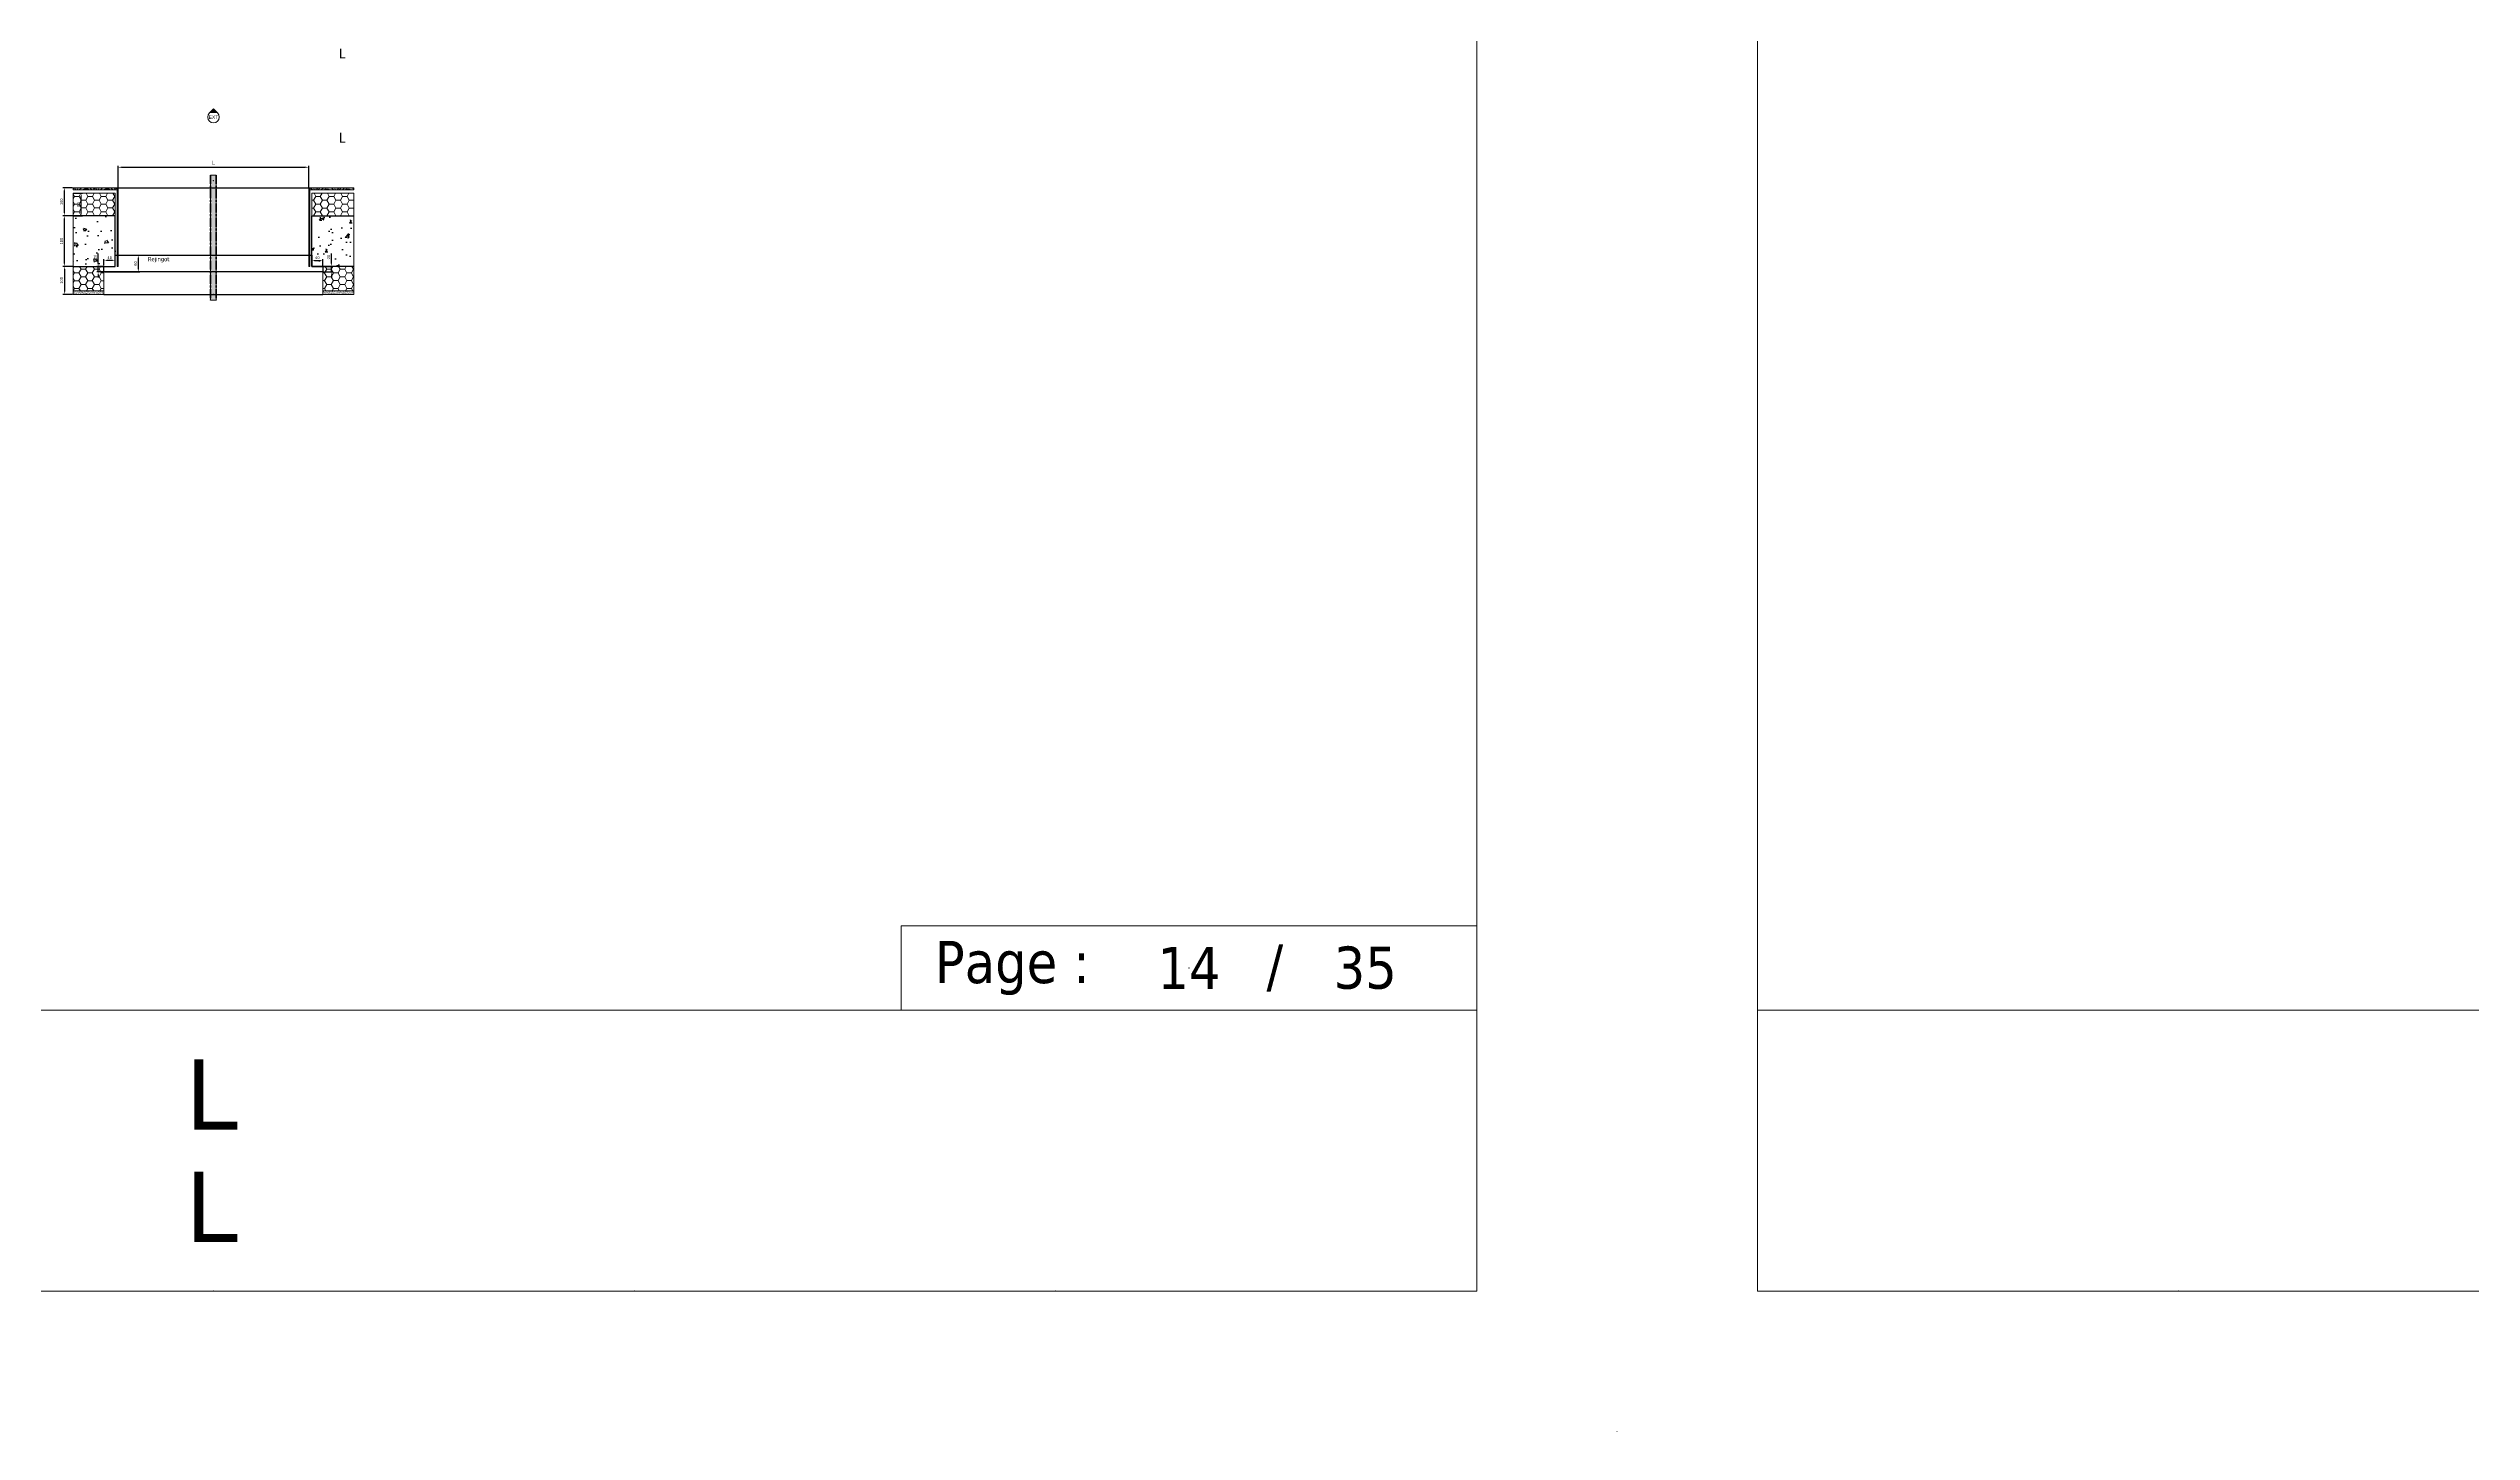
# Model space of a CAD drawing. Header units: millimetres. Extents: x -20000 to 230000, y -17405 to 24510.
# Drawn here: x 114412 to 123044, y 0 to 4924 of the extents above; entities that cross this region are included whole.
import ezdxf
from ezdxf.enums import TextEntityAlignment as Align

# ---------------------------------------------------------------- set-up
doc = ezdxf.new("R2010")
doc.units = ezdxf.units.MM
doc.header["$PDMODE"] = 35
doc.header["$PDSIZE"] = 0.5
doc.linetypes.add('AXES', pattern=[50.8, 31.75, -6.35, 6.35, -6.35])
doc.layers.get('0').update_dxf_attribs({"lineweight": 13})
doc.layers.get('Defpoints').update_dxf_attribs({"true_color": 0xc2a584})
for name, color, linetype, lineweight in [('0 - 1 (validé)', 3, 'Continuous', 13), ('1 - Aluminium', 150, 'Continuous', 13), ('1 - Axe', 1, 'AXES', 0), ('1 - BETON', 251, 'Continuous', 25), ('1 - Bois', 44, 'Continuous', 13), ('1 - Cartouche', 7, 'Continuous', 13), ('1 - Cotation', 32, 'Continuous', 13), ('1 - Isolant', 132, 'Continuous', 13), ('1 - Platre', 252, 'Continuous', 13), ('1 - Texte', 7, 'Continuous', 13)]:
    doc.layers.add(name, color=color, linetype=linetype, lineweight=lineweight)
for name, color, linetype, lineweight, plot in [('0 - Invisible', 43, 'Continuous', 0, False), ('0 - Trame', 1, 'Continuous', 0, False), ('Intouchable', 252, 'Continuous', 13, False), ('Non visible', 163, 'Continuous', 25, False)]:
    doc.layers.add(name, color=color, linetype=linetype, lineweight=lineweight, plot=plot)
doc.layers.add('1 - Cache', color=7, linetype='Continuous', lineweight=0, true_color=0xffffff)
doc.styles.get("Standard").update_dxf_attribs({"font": 'ARIALUNI.TTF'})
doc.styles.add('Texte Poralu', font='tahomabd.ttf')
doc.dimstyles.new('100 - 1000', dxfattribs={"dimtxt": 15, "dimasz": 15, "dimexe": 5, "dimexo": 2.5, "dimgap": 8, "dimtad": 1, "dimdec": 1, "dimtxsty": 'Texte Poralu', "dimcen": 10, "dimazin": 0, "dimtfac": 1, "dimtdec": 1, "dimtmove": 0, "dimatfit": 3, "dimfxl": 1, "dimarcsym": 0})
doc.dimstyles.new('30 - 1000', dxfattribs={"dimtxt": 10, "dimasz": 10, "dimexe": 5, "dimexo": 2.5, "dimgap": 5, "dimtad": 1, "dimdec": 1, "dimtxsty": 'Texte Poralu', "dimcen": 5, "dimazin": 0, "dimtfac": 1, "dimtdec": 1, "dimtmove": 0, "dimatfit": 3, "dimfxl": 1, "dimarcsym": 0})

# ---------------------------------------------------------------- blocks, each defined once
blk = doc.blocks.new('Cadre Coupe_Elev')
for p in [(2000, 1500), (5000, 1500), (6500, 1500), (8000, 1500), (2000, 500), (5000, 500), (6500, 500), (8000, 500)]:
    blk.add_point(p)
at = {"layer": '0 - Trame'}
for points in [[(500, 500), (9500, 500), (9500, 9500), (500, 9500)], [(500, 1500), (9500, 1500), (9500, 500), (500, 500)]]:
    blk.add_lwpolyline(points, close=True, dxfattribs=at)
for p in [(0, 10000), (10000, 10000), (0, 0), (10000, 0)]:
    blk.add_point(p, dxfattribs=at)
at = {"layer": 'Defpoints'}
for p in [(5000, 3733.5), (5000, 1200), (5000, 1000), (5000, 800)]:
    blk.add_point(p, dxfattribs=at)
at = {"color": 7}
blk.add_attdef('REPERE_1', text='', height=300, dxfattribs=at).set_placement((1000, 9000), align=Align.MIDDLE_CENTER)
at = {"layer": '1 - Texte', "color": 7}
for tag, p in [('DEFINITION1', (5000, 1200)), ('DEFINITION2', (5000, 800))]:
    blk.add_attdef(tag, text='', height=250, dxfattribs=at).set_placement(p, align=Align.MIDDLE_CENTER)
at = {"layer": 'Non visible', "style": 'Texte Poralu'}
for p in [(5447.1, 4905.8), (5447.1, 4605.8)]:
    blk.add_attdef('REPERE_2', text='', height=35, dxfattribs=at).set_placement(p, align=Align.MIDDLE_LEFT)
blk = doc.blocks.new('Cartouche - Total de page')
at = {"layer": '1 - Cartouche', "color": 0, "insert": (0, 0), "char_height": 5, "attachment_point": 5, "style": 'Texte Poralu'}
blk.add_mtext('35', dxfattribs=at)
blk = doc.blocks.new('*U841')
at = {"layer": '1 - Isolant'}
h = blk.add_hatch(dxfattribs=at)
h.set_pattern_fill('HONEY', color=256, scale=5, style=0)
h.set_pattern_definition([(0, (110, 80), (23.8125, 13.74815), [15.875, -31.75]), (120, (110, 80), (-23.8125, 13.74815), [15.875, -31.75]), (60, (110, 80), (5e-08, 27.4963), [-31.75, 15.875])])
h.paths.add_polyline_path([(-150, 0), (0, 0), (0, 80), (-150, 80)])
at = {"layer": '0 - Invisible'}
blk.add_lwpolyline([(-150, 80), (-150, 0)], dxfattribs=at)
at = {"layer": '1 - Isolant'}
blk.add_lwpolyline([(-150, 0), (0, 0), (0, 0), (0, 0), (0, 80), (-150, 80)], dxfattribs=at)
blk = doc.blocks.new('*U1591')
at = {"layer": '1 - Isolant'}
h = blk.add_hatch(dxfattribs=at)
h.set_pattern_fill('HONEY', color=256, scale=5)
h.set_pattern_definition([(0, (205, -1e-14), (23.8125, 13.74815), [15.875, -31.75]), (120, (205, -1e-14), (-23.8125, 13.74815), [15.875, -31.75]), (60, (205, -1e-14), (5e-08, 27.4963), [-31.75, 15.875])])
h.paths.add_polyline_path([(-150, -87), (-150, 0), (-40, 0), (-40, -87)])
at = {"layer": '1 - Platre'}
h = blk.add_hatch(dxfattribs=at)
h.set_pattern_fill('AR-SAND', color=256, scale=0.1)
h.set_pattern_definition([(37.5, (205, -1e-14), (-0.160003, 4.894132), [0, -3.8608, 0, -4.318, 0, -4.1275]), (7.5, (205, -1e-14), (4.49523, 7.16825), [0, -2.0828, 0, -3.4798, 0, -1.3335]), (327.5, (201.8757, -1e-14), (7.909924, 0.01437), [0, -1.27, 0, -4.572, 0, -5.969]), (317.5, (201.876, -1e-14), (7.63556, 2.22929), [0, -0.635, 0, -2.9972, 0, -3.429])])
h.paths.add_polyline_path([(-150, -100), (-150, -87), (-40, -87), (-40, -100)])
at = {"layer": '0 - Invisible'}
for points in [[(-150, -87), (-150, 0)], [(-150, -100), (-150, -87)]]:
    blk.add_lwpolyline(points, dxfattribs=at)
at = {"layer": '1 - Isolant'}
blk.add_lwpolyline([(-150, 0), (-40, 0), (-40, -87), (-150, -87)], dxfattribs=at)
at = {"layer": '1 - Platre'}
blk.add_lwpolyline([(-150, -87), (-40, -87), (-40, -100), (-150, -100)], dxfattribs=at)
blk = doc.blocks.new('*U1440')
at = {"layer": '1 - Isolant'}
h = blk.add_hatch(dxfattribs=at)
h.set_pattern_fill('HONEY', color=256, scale=5)
h.set_pattern_definition([(0, (80, -1e-14), (23.8125, 13.7482), [15.875, -31.75]), (120, (80, -1e-14), (-23.8125, 13.7482), [15.875, -31.75]), (60, (80, -1e-14), (5e-08, 27.4963), [-31.75, 15.875])])
h.paths.add_polyline_path([(150, -87), (150, 0), (40, 0), (40, -87)])
at = {"layer": '1 - Platre'}
h = blk.add_hatch(dxfattribs=at)
h.set_pattern_fill('AR-SAND', color=256, scale=0.1)
h.set_pattern_definition([(37.5, (80, -1e-14), (-0.16, 4.89413), [0, -3.8608, 0, -4.318, 0, -4.1275]), (7.5, (80, -1e-14), (4.49523, 7.16825), [0, -2.0828, 0, -3.4798, 0, -1.3335]), (327.5, (76.8757, -1e-14), (7.90992, 0.01437), [0, -1.27, 0, -4.572, 0, -5.969]), (317.5, (76.876, -1e-14), (7.63556, 2.2293), [0, -0.635, 0, -2.9972, 0, -3.429])])
h.paths.add_polyline_path([(150, -100), (150, -87), (40, -87), (40, -100)])
at = {"layer": '0 - Invisible'}
for points in [[(150, -87), (150, 0)], [(150, -100), (150, -87)]]:
    blk.add_lwpolyline(points, dxfattribs=at)
at = {"layer": '1 - Isolant'}
blk.add_lwpolyline([(150, 0), (40, 0), (40, -87), (150, -87)], dxfattribs=at)
at = {"layer": '1 - Platre'}
blk.add_lwpolyline([(150, -87), (40, -87), (40, -100), (150, -100)], dxfattribs=at)
blk = doc.blocks.new('*U842')
at = {"layer": '1 - Isolant'}
h = blk.add_hatch(dxfattribs=at)
h.set_pattern_fill('HONEY', color=256, scale=5, style=0)
h.set_pattern_definition([(0, (110, 80), (23.8125, 13.74815), [15.875, -31.75]), (120, (110, 80), (-23.8125, 13.74815), [15.875, -31.75]), (60, (110, 80), (5e-08, 27.4963), [-31.75, 15.875])])
h.paths.add_polyline_path([(-150, 0), (0, 0), (0, 80), (-150, 80)])
at = {"layer": '0 - Invisible'}
blk.add_lwpolyline([(-150, 80), (-150, 0)], dxfattribs=at)
at = {"layer": '1 - Isolant'}
blk.add_lwpolyline([(-150, 0), (0, 0), (0, 0), (0, 0), (0, 80), (-150, 80)], dxfattribs=at)
blk = doc.blocks.new('*U189')
h = blk.add_hatch(color=256)
edge = h.paths.add_edge_path()
edge.add_line((0, 29.2), (-14.6, 14.6))
edge.add_arc((0, 0), 20.6, 90, 135, ccw=False)
edge.add_arc((0, 0), 20.6, 45, 90, ccw=False)
edge.add_line((14.6, 14.6), (0, 29.2))
for p, q in [((0, 29.2), (-14.6, 14.6)), ((14.6, 14.6), (0, 29.2))]:
    blk.add_line(p, q)
blk.add_circle((0, 0), 20.6)
at = {"insert": (0, 0), "char_height": 12.5, "attachment_point": 5}
blk.add_mtext('EXT', dxfattribs=at)
blk = doc.blocks.new('*D1577')
at = {"layer": '1 - Cotation', "color": 0, "lineweight": -2, "transparency": 16777216}
for p, q in [((114660, 4430.4), (114660, 4505.7)), ((114675, 4500.7), (115325, 4500.7)), ((115340, 4430.4), (115340, 4505.7))]:
    blk.add_line(p, q, dxfattribs=at)
at = {"layer": '1 - Cotation', "color": 0, "transparency": 16777216}
for points in [[(114675, 4503.2), (114675, 4498.2), (114660, 4500.7)], [(115325, 4503.2), (115325, 4498.2), (115340, 4500.7)]]:
    blk.add_solid(points, dxfattribs=at)
at = {"layer": 'Defpoints', "color": 0, "transparency": 16777216}
for p in [(115340, 4500.7), (114660, 4427.9), (115340, 4427.9)]:
    blk.add_point(p, dxfattribs=at)
at = {"layer": '1 - Cotation', "color": 0, "transparency": 16777216, "insert": (115000, 4516.2), "char_height": 15, "attachment_point": 5, "style": 'Texte Poralu'}
blk.add_mtext('L', dxfattribs=at)
blk = doc.blocks.new('*U834')
at = {"layer": '1 - BETON'}
h = blk.add_hatch(dxfattribs=at)
h.set_pattern_fill('CONCRETE', color=256, scale=15, style=0, pattern_type=2)
h.set_pattern_definition([(50, (-50, -20), (107.59, -9.413), [11.25, -123.75]), (355, (-50, -20), (-20.813, 112.83), [9, -99]), (100.45, (-41.03, -20.78), (86.776, 103.416), [9.56, -105.17]), (46.184, (-50, 10), (160.086, -24.83), [16.875, -185.625]), (96.636, (-36.66, 7.93), (140.2, 146.12), [14.34, -157.76]), (351.184, (-50, 10), (140.2, 146.12), [13.5, -148.5]), (21, (-35, 2.5), (89.536, -60.393), [11.25, -123.75]), (326, (-35, 2.5), (36.497, 108.773), [9, -99]), (71.45, (-27.54, -2.53), (126.033, 48.38), [9.56, -105.17]), (37.5, (-50, -20), (1.824, 49.934), [0, -97.8, 0, -100.5, 0, -99.375]), (7.5, (-50, -20), (39.46, 59.162), [0, -57.3, 0, -95.55, 0, -37.875]), (327.5, (-83.45, -20), (80.0734, -3.383), [0, -37.5, 0, -117, 0, -155.25]), (317.5, (-98.45, -20), (87.478, 15.016), [0, -48.75, 0, -77.7, 0, -110.25])])
h.paths.add_polyline_path([(150, 180), (150, 0), (0, 0), (0, 180)])
at = {"layer": '0 - Invisible'}
blk.add_lwpolyline([(150, 180), (150, 0)], dxfattribs=at)
at = {"layer": '1 - BETON'}
blk.add_lwpolyline([(150, 0), (0, 0), (0, 180), (150, 180)], dxfattribs=at)
blk = doc.blocks.new('*U833')
at = {"layer": '1 - BETON'}
h = blk.add_hatch(dxfattribs=at)
h.set_pattern_fill('CONCRETE', color=256, scale=15, style=0, pattern_type=2)
h.set_pattern_definition([(50, (-50, -20), (107.59, -9.413), [11.25, -123.75]), (355, (-50, -20), (-20.813, 112.83), [9, -99]), (100.45, (-41.03, -20.78), (86.776, 103.416), [9.56, -105.17]), (46.184, (-50, 10), (160.086, -24.83), [16.875, -185.625]), (96.636, (-36.66, 7.93), (140.2, 146.12), [14.34, -157.76]), (351.184, (-50, 10), (140.2, 146.12), [13.5, -148.5]), (21, (-35, 2.5), (89.536, -60.393), [11.25, -123.75]), (326, (-35, 2.5), (36.497, 108.773), [9, -99]), (71.45, (-27.54, -2.53), (126.033, 48.38), [9.56, -105.17]), (37.5, (-50, -20), (1.824, 49.934), [0, -97.8, 0, -100.5, 0, -99.375]), (7.5, (-50, -20), (39.46, 59.162), [0, -57.3, 0, -95.55, 0, -37.875]), (327.5, (-83.45, -20), (80.0734, -3.383), [0, -37.5, 0, -117, 0, -155.25]), (317.5, (-98.45, -20), (87.478, 15.016), [0, -48.75, 0, -77.7, 0, -110.25])])
h.paths.add_polyline_path([(150, 180), (150, 0), (0, 0), (0, 180)])
at = {"layer": '0 - Invisible'}
blk.add_lwpolyline([(150, 180), (150, 0)], dxfattribs=at)
at = {"layer": '1 - BETON'}
blk.add_lwpolyline([(150, 0), (0, 0), (0, 180), (150, 180)], dxfattribs=at)
blk = doc.blocks.new('*D1578')
at = {"layer": 'Defpoints', "color": 0, "lineweight": -2, "transparency": 16777216}
for p, q in [((114497.5, 4327.9), (114464, 4327.9)), ((114469, 4157.9), (114469, 4317.9)), ((114497.5, 4147.9), (114464, 4147.9))]:
    blk.add_line(p, q, dxfattribs=at)
at = {"layer": 'Defpoints', "color": 0, "transparency": 16777216}
for p in [(114469, 4327.9), (114500, 4327.9), (114500, 4147.9)]:
    blk.add_point(p, dxfattribs=at)
for points in [[(114467.3, 4317.9), (114470.6, 4317.9), (114469, 4327.9)], [(114467.3, 4157.9), (114470.6, 4157.9), (114469, 4147.9)]]:
    blk.add_solid(points, dxfattribs=at)
at = {"layer": 'Defpoints', "color": 0, "transparency": 16777216, "insert": (114458.8, 4237.9), "char_height": 10, "attachment_point": 5, "rotation": 90, "style": 'Texte Poralu'}
blk.add_mtext('180', dxfattribs=at)
blk = doc.blocks.new('*D1579')
at = {"layer": '1 - Cotation', "color": 0, "lineweight": -2, "transparency": 16777216}
for p, q in [((114497.5, 4147.9), (114464, 4147.9)), ((114469, 4137.9), (114469, 4057.9)), ((114497.5, 4047.9), (114464, 4047.9))]:
    blk.add_line(p, q, dxfattribs=at)
at = {"layer": '1 - Cotation', "color": 0, "transparency": 16777216}
for points in [[(114467.3, 4137.9), (114470.6, 4137.9), (114469, 4147.9)], [(114467.3, 4057.9), (114470.6, 4057.9), (114469, 4047.9)]]:
    blk.add_solid(points, dxfattribs=at)
at = {"layer": 'Defpoints', "color": 0, "transparency": 16777216}
for p in [(114500, 4147.9), (114469, 4047.9), (114500, 4047.9)]:
    blk.add_point(p, dxfattribs=at)
at = {"layer": '1 - Cotation', "color": 0, "transparency": 16777216, "insert": (114458.8, 4097.9), "char_height": 10, "attachment_point": 5, "rotation": 90, "style": 'Texte Poralu'}
blk.add_mtext('100', dxfattribs=at)
blk = doc.blocks.new('*D1580')
at = {"layer": '1 - Cotation', "color": 0, "lineweight": -2, "transparency": 16777216}
for p, q in [((114652.5, 4187.9), (114737.6, 4187.9)), ((114732.6, 4137.9), (114732.6, 4177.9)), ((114612.5, 4127.9), (114737.6, 4127.9))]:
    blk.add_line(p, q, dxfattribs=at)
at = {"layer": '1 - Cotation', "color": 0, "transparency": 16777216}
for points in [[(114731, 4177.9), (114734.3, 4177.9), (114732.6, 4187.9)], [(114731, 4137.9), (114734.3, 4137.9), (114732.6, 4127.9)]]:
    blk.add_solid(points, dxfattribs=at)
at = {"layer": 'Defpoints', "color": 0, "transparency": 16777216}
for p in [(114650, 4187.9), (114732.6, 4187.9), (114610, 4127.9)]:
    blk.add_point(p, dxfattribs=at)
at = {"layer": '1 - Cotation', "color": 0, "transparency": 16777216, "insert": (114722.4, 4157.9), "char_height": 10, "attachment_point": 5, "rotation": 90, "style": 'Texte Poralu'}
blk.add_mtext('60', dxfattribs=at)
blk = doc.blocks.new('*D1581')
at = {"layer": 'Defpoints', "color": 0, "lineweight": -2, "transparency": 16777216}
for p, q in [((114497.5, 4427.9), (114464, 4427.9)), ((114469, 4337.9), (114469, 4417.9)), ((114497.5, 4327.9), (114464, 4327.9))]:
    blk.add_line(p, q, dxfattribs=at)
at = {"layer": 'Defpoints', "color": 0, "transparency": 16777216}
for p in [(114469, 4427.9), (114500, 4427.9), (114500, 4327.9)]:
    blk.add_point(p, dxfattribs=at)
for points in [[(114467.3, 4417.9), (114470.6, 4417.9), (114469, 4427.9)], [(114467.3, 4337.9), (114470.6, 4337.9), (114469, 4327.9)]]:
    blk.add_solid(points, dxfattribs=at)
at = {"layer": 'Defpoints', "color": 0, "transparency": 16777216, "insert": (114458.8, 4377.9), "char_height": 10, "attachment_point": 5, "rotation": 90, "style": 'Texte Poralu'}
blk.add_mtext('100', dxfattribs=at)
blk = doc.blocks.new('*U844')
at = {"layer": '1 - Aluminium'}
h = blk.add_hatch(dxfattribs=at)
h.set_pattern_fill('ANSI32,_I', color=256, scale=0.5, style=2)
h.set_pattern_definition([(45, (-67442.9827, -44957.6387), (-3.36759605, 3.36759605), []), (45, (-67440.7376, -44957.6387), (-3.36759605, 3.36759605), [])])
h.paths.add_polyline_path([(0, 0), (3, 0), (3, 280), (0, 280)])
at = {"layer": '1 - Cache'}
h = blk.add_hatch(color=256, dxfattribs=at)
h.dxf.hatch_style = 2
h.paths.add_polyline_path([(0, 0), (3, 0), (3, 280), (0, 280)])
at = {"layer": '1 - Aluminium'}
blk.add_lwpolyline([(0, 0), (3, 0), (3, 280), (0, 280)], close=True, dxfattribs=at)
blk = doc.blocks.new('*U843')
at = {"layer": '1 - Bois'}
h = blk.add_hatch(dxfattribs=at)
h.set_pattern_fill('352', color=256, scale=75, style=0, pattern_type=2)
h.set_pattern_definition([(0, (158.25, -17), (75, 75), [22.5, -52.5]), (0, (158.25, -13.25), (75, 75), [22.5, -52.5]), (0, (162, -5.75), (75, 75), [15, -60]), (0, (165.75, 1.75), (75, 75), [11.25, -63.75]), (0, (165.75, 9.25), (75, 75), [7.5, -67.5]), (0, (147, 16.75), (75, 75), [3.75, -18.75, 3.75, -48.75]), (0, (158.25, 20.5), (75, 75), [3.75, -30, 11.25, -30]), (0, (173.25, 24.25), (75, 75), [3.75, -3.75, 3.75, -63.75]), (0, (169.5, 28), (75, 75), [3.75, -71.25]), (0, (165.75, 35.5), (75, 75), [11.25, -63.75]), (0, (165.75, 43), (75, 75), [15, -60]), (0, (162, 50.5), (75, 75), [18.75, -22.5, 3.75, -30]), (90, (132, 5.5), (-75, 75), [3.75, -7.5, 18.75, -45]), (90, (135.75, 13), (-75, 75), [3.75, -3.75, 11.25, -56.25]), (90, (139.5, 43), (-75, 75), [7.5, -67.5]), (90, (143.25, 13), (-75, 75), [15, -22.5, 3.75, -33.75]), (90, (147, 54.25), (-75, 75), [3.75, -71.25]), (90, (150.75, 16.75), (-75, 75), [11.25, -63.75]), (90, (158.25, 20.5), (-75, 75), [7.5, -67.5]), (90, (165.75, 20.5), (-75, 75), [3.75, -11.25, 11.25, -48.75]), (90, (169.5, 24.25), (-75, 75), [3.75, -71.25]), (90, (173.25, 9.25), (-75, 75), [10.5, -64.5]), (90, (177, -5.75), (-75, 75), [7.5, -67.5]), (90, (184.5, 24.25), (-75, 75), [3.75, -71.25]), (90, (192, 20.5), (-75, 75), [11.25, -63.75]), (90, (199.5, 20.5), (-75, 75), [11.25, -63.75]), (45, (188.25, -9.5), (8e-15, 75), [5.303, -5.303, 5.303, -90.156]), (45, (173.25, 9.25), (8e-15, 75), [10.607, -95.46]), (45, (143.25, 46.75), (8e-15, 75), [10.607, -95.46]), (45, (158.25, 28), (8e-15, 75), [10.607, -95.46]), (45, (162, 13), (8e-15, 75), [10.607, -95.46]), (45, (184.5, -2), (8e-15, 75), [10.607, -95.46]), (45, (177, 1.75), (8e-15, 75), [15.91, -90.156]), (45, (154.5, 35.5), (8e-15, 75), [5.303, -100.763]), (45, (150.75, 43), (8e-15, 75), [5.303, -100.763]), (45, (180.75, 43), (8e-15, 75), [5.303, -100.763]), (45, (150.75, 5.5), (8e-15, 75), [5.303, -100.763]), (45, (192, 31.75), (8e-15, 75), [5.303, -100.763]), (45, (165.75, 24.25), (8e-15, 75), [5.303, -100.763]), (45, (173.25, 31.75), (8e-15, 75), [5.303, -100.763]), (135, (169.5, 16.75), (-75, 8e-15), [5.303, -5.303, 15.91, -79.55]), (135, (180.75, 16.75), (-75, 8e-15), [5.303, -100.763]), (135, (180.75, -9.5), (-75, 8e-15), [5.303, -100.763]), (135, (165.75, 9.25), (-75, 8e-15), [5.303, -100.763]), (135, (177, 24.25), (-75, 8e-15), [5.303, -100.763]), (135, (158.25, 5.5), (-75, 8e-15), [5.303, -100.763]), (135, (188.25, 5.5), (-75, 8e-15), [5.303, -100.763]), (135, (135.75, -17), (-75, 8e-15), [5.303, -100.763]), (135, (139.5, -13.25), (-75, 8e-15), [10.607, -95.46]), (135, (143.25, -9.5), (-75, 8e-15), [10.607, -95.46]), (135, (150.75, -9.5), (-75, 8e-15), [10.607, -95.46]), (135, (154.5, -2), (-75, 8e-15), [10.607, -95.46]), (135, (184.5, 28), (-75, 8e-15), [10.607, -95.46]), (135, (199.5, -9.5), (-75, 8e-15), [10.607, -95.46]), (135, (203.25, 50.5), (-75, 8e-15), [10.607, -95.46]), (135, (203.25, 43), (-75, 8e-15), [10.607, -95.46]), (135, (195.75, 39.25), (-75, 8e-15), [10.607, -95.46]), (135, (143.25, 39.25), (-75, 8e-15), [15.91, -90.156]), (135, (192, 31.75), (-75, 8e-15), [15.91, -90.156]), (26.565, (150.75, 54.25), (75, 3e-08), [8.385, -159.32]), (26.565, (150.75, 16.75), (75, 3e-08), [8.385, -159.32]), (26.565, (158.25, 39.25), (75, 3e-08), [8.385, -159.32]), (26.565, (180.75, -13.25), (75, 3e-08), [8.385, -159.32]), (26.565, (177, -5.75), (75, 3e-08), [8.385, -159.32]), (26.565, (154.5, 9.25), (75, 3e-08), [8.385, -159.32]), (26.565, (154.5, 46.75), (75, 3e-08), [8.385, -159.32]), (26.565, (177, 24.25), (75, 3e-08), [16.77, -150.935]), (63.435, (177, 35.5), (4e-09, 75), [8.385, -159.32]), (63.435, (188.25, 13), (4e-09, 75), [8.385, -159.32]), (63.435, (150.75, 28), (4e-09, 75), [8.385, -159.32]), (63.435, (135.75, 31.75), (4e-09, 75), [8.385, -159.32]), (63.435, (180.75, 16.75), (4e-09, 75), [8.385, -159.32]), (63.435, (173.25, 16.75), (4e-09, 75), [8.385, -159.32]), (63.435, (143.25, 28), (4e-09, 75), [16.77, -150.935]), (63.435, (199.5, 1.75), (4e-09, 75), [16.77, -150.935]), (63.435, (192, 5.5), (4e-09, 75), [16.77, -150.935]), (116.565, (132, -5.75), (-3e-08, 75), [8.385, -159.32]), (116.565, (132, 35.5), (-3e-08, 75), [8.385, -159.32]), (116.565, (147, -17), (-3e-08, 75), [8.385, -159.32]), (116.565, (139.5, 50.5), (-3e-08, 75), [8.385, -159.32]), (116.565, (147, 5.5), (-3e-08, 75), [8.385, -159.32]), (116.565, (162, 13), (-3e-08, 75), [8.385, -159.32]), (116.565, (169.5, 28), (-3e-08, 75), [8.385, -159.32]), (116.565, (135.75, -2), (2e-05, 75), [8.385, -159.32]), (116.565, (154.5, 9.25), (-3e-08, 75), [8.385, -159.32]), (116.565, (177, 1.75), (-3e-08, 75), [8.385, -159.32]), (116.565, (184.5, 9.25), (-3e-08, 75), [8.385, -159.32]), (116.565, (199.5, 31.75), (-3e-08, 75), [8.385, -159.32]), (116.565, (143.25, 54.25), (-3e-08, 75), [8.385, -159.32]), (116.565, (132, 50.5), (-3e-08, 75), [16.77, -150.935]), (116.565, (143.25, -2), (-3e-08, 75), [16.77, -150.935]), (153.435, (132, -13.25), (-75, 4e-09), [8.385, -159.32]), (153.435, (195.75, -17), (-75, 4e-09), [8.385, -159.32]), (153.435, (192, 20.5), (-75, 4e-09), [8.385, -159.32]), (153.435, (162, -5.75), (-75, 4e-09), [8.385, -159.32]), (153.435, (158.25, -13.25), (-75, 4e-09), [8.385, -159.32]), (153.435, (165.75, 1.75), (-75, 4e-09), [8.385, -159.32]), (153.435, (188.25, 46.75), (-75, 4e-09), [8.385, -159.32]), (153.435, (195.75, 50.5), (-75, 4e-09), [16.77, -150.935])])
h.paths.add_polyline_path([(0, 0), (157, 0), (157, 8), (0, 8)])
at = {"layer": '1 - Cache'}
h = blk.add_hatch(color=256, dxfattribs=at)
h.dxf.hatch_style = 2
h.paths.add_polyline_path([(0, 0), (157, 0), (157, 8), (0, 8)])
at = {"layer": '1 - Bois'}
blk.add_lwpolyline([(0, 0), (157, 0), (157, 8), (0, 8)], close=True, dxfattribs=at)
blk = doc.blocks.new('*D1582')
at = {"layer": 'Defpoints', "color": 0, "lineweight": -2, "transparency": 16777216}
for p, q in [((114502.5, 4407.9), (114534, 4407.9)), ((114502.5, 4327.9), (114534, 4327.9)), ((114529, 4337.9), (114529, 4397.9))]:
    blk.add_line(p, q, dxfattribs=at)
at = {"layer": 'Defpoints', "color": 0, "transparency": 16777216}
for p in [(114500, 4407.9), (114529, 4407.9), (114500, 4327.9)]:
    blk.add_point(p, dxfattribs=at)
for points in [[(114527.3, 4397.9), (114530.7, 4397.9), (114529, 4407.9)], [(114527.3, 4337.9), (114530.7, 4337.9), (114529, 4327.9)]]:
    blk.add_solid(points, dxfattribs=at)
at = {"layer": 'Defpoints', "color": 0, "transparency": 16777216, "insert": (114518.8, 4367.9), "char_height": 10, "attachment_point": 5, "rotation": 90, "style": 'Texte Poralu'}
blk.add_mtext('80', dxfattribs=at)
blk = doc.blocks.new('*D1583')
at = {"layer": '1 - Cotation', "color": 0, "lineweight": -2, "transparency": 16777216}
for p, q in [((114610, 4150.4), (114610, 4173.6)), ((114640, 4168.6), (114620, 4168.6)), ((114650, 4150.4), (114650, 4173.6))]:
    blk.add_line(p, q, dxfattribs=at)
at = {"layer": '1 - Cotation', "color": 0, "transparency": 16777216}
for points in [[(114620, 4170.2), (114620, 4166.9), (114610, 4168.6)], [(114640, 4170.2), (114640, 4166.9), (114650, 4168.6)]]:
    blk.add_solid(points, dxfattribs=at)
at = {"layer": 'Defpoints', "color": 0, "transparency": 16777216}
for p in [(114610, 4168.6), (114610, 4147.9), (114650, 4147.9)]:
    blk.add_point(p, dxfattribs=at)
at = {"layer": '1 - Cotation', "color": 0, "transparency": 16777216, "insert": (114630, 4178.8), "char_height": 10, "attachment_point": 5, "style": 'Texte Poralu'}
blk.add_mtext('40', dxfattribs=at)
blk = doc.blocks.new('*D1584')
at = {"layer": '1 - Cotation', "color": 0, "lineweight": -2, "transparency": 16777216}
for p, q in [((115350, 4150.4), (115350, 4173.6)), ((115360, 4168.6), (115380, 4168.6)), ((115390, 4150.4), (115390, 4173.6))]:
    blk.add_line(p, q, dxfattribs=at)
at = {"layer": '1 - Cotation', "color": 0, "transparency": 16777216}
for points in [[(115360, 4170.2), (115360, 4166.9), (115350, 4168.6)], [(115380, 4170.2), (115380, 4166.9), (115390, 4168.6)]]:
    blk.add_solid(points, dxfattribs=at)
at = {"layer": 'Defpoints', "color": 0, "transparency": 16777216}
for p in [(115350, 4147.9), (115390, 4168.6), (115390, 4147.9)]:
    blk.add_point(p, dxfattribs=at)
at = {"layer": '1 - Cotation', "color": 0, "transparency": 16777216, "insert": (115370, 4178.8), "char_height": 10, "attachment_point": 5, "style": 'Texte Poralu'}
blk.add_mtext('40', dxfattribs=at)
blk = doc.blocks.new('*U1394')
at = {"layer": '1 - Cache'}
blk.add_hatch(color=256, dxfattribs=at).paths.add_polyline_path([(-10, 20), (-10, -425), (10, -425), (10, 20)])
at = {"layer": '0 - Invisible'}
blk.add_lwpolyline([(-10, 20), (-10, -425), (10, -425), (10, 20)], close=True, dxfattribs=at)
for p in [(0, 0), (0, -405)]:
    blk.add_point(p, dxfattribs=at)
at = {"layer": '1 - Axe', "lineweight": 50}
for p, q in [((-10, 20), (-10, -425)), ((10, 20), (10, -425))]:
    blk.add_line(p, q, dxfattribs=at)
blk = doc.blocks.new('*D1592')
at = {"layer": '1 - Cotation', "color": 0, "lineweight": -2, "transparency": 16777216}
for p, q in [((114607.5, 4147.9), (114584.2, 4147.9)), ((114589.2, 4157.9), (114589.2, 4193.9)), ((114589.2, 4127.9), (114589.2, 4147.9)), ((114607.5, 4127.9), (114584.2, 4127.9)), ((114589.2, 4117.9), (114589.2, 4107.9))]:
    blk.add_line(p, q, dxfattribs=at)
at = {"layer": '1 - Cotation', "color": 0, "transparency": 16777216}
for points in [[(114587.5, 4157.9), (114590.9, 4157.9), (114589.2, 4147.9)], [(114587.5, 4117.9), (114590.9, 4117.9), (114589.2, 4127.9)]]:
    blk.add_solid(points, dxfattribs=at)
at = {"layer": 'Defpoints', "color": 0, "transparency": 16777216}
for p in [(114589.2, 4147.9), (114610, 4147.9), (114610, 4127.9)]:
    blk.add_point(p, dxfattribs=at)
at = {"layer": '1 - Cotation', "color": 0, "transparency": 16777216, "insert": (114579, 4180.9), "char_height": 10, "attachment_point": 5, "rotation": 90, "style": 'Texte Poralu'}
blk.add_mtext('20', dxfattribs=at)
blk = doc.blocks.new('*D1593')
at = {"layer": '1 - Cotation', "color": 0, "lineweight": -2, "transparency": 16777216}
for p, q in [((115392.5, 4147.9), (115425.8, 4147.9)), ((115420.8, 4157.9), (115420.8, 4193.9)), ((115420.8, 4127.9), (115420.8, 4147.9)), ((115392.5, 4127.9), (115425.8, 4127.9)), ((115420.8, 4117.9), (115420.8, 4107.9))]:
    blk.add_line(p, q, dxfattribs=at)
at = {"layer": '1 - Cotation', "color": 0, "transparency": 16777216}
for points in [[(115419.2, 4157.9), (115422.5, 4157.9), (115420.8, 4147.9)], [(115419.2, 4117.9), (115422.5, 4117.9), (115420.8, 4127.9)]]:
    blk.add_solid(points, dxfattribs=at)
at = {"layer": 'Defpoints', "color": 0, "transparency": 16777216}
for p in [(115390, 4147.9), (115420.8, 4147.9), (115390, 4127.9)]:
    blk.add_point(p, dxfattribs=at)
at = {"layer": '1 - Cotation', "color": 0, "transparency": 16777216, "insert": (115410.6, 4180.9), "char_height": 10, "attachment_point": 5, "rotation": 90, "style": 'Texte Poralu'}
blk.add_mtext('20', dxfattribs=at)

msp = doc.modelspace()

# ---------------------------------------------------------------- linework, layer by layer
at = {"layer": '1 - BETON'}
msp.add_line((114610.04, 4047.93), (115390, 4047.93), dxfattribs=at)
msp.add_lwpolyline([(114610, 4147.93), (114650, 4147.93), (114650, 4187.93), (115350, 4187.93), (115350, 4147.93), (115390, 4147.93), (115390, 4127.93), (114610, 4127.93)], close=True, dxfattribs=at)
at = {"layer": 'Defpoints', "ltscale": 2}
msp.add_line((114660, 4427.93), (115340, 4427.93), dxfattribs=at)
at = {"layer": 'Intouchable'}
msp.add_lwpolyline([(117450, 1500), (119500, 1500), (119500, 1800), (117450, 1800)], close=True, dxfattribs=at)
msp.add_point((118475, 1650), dxfattribs=at)

# ---------------------------------------------------------------- block references
for name, p in [('*U189', (115000, 4679.33)), ('*U1394', (115000, 4452.93)), ('*U844', (115340, 4147.93)), ('*U834', (115350, 4147.93)), ('*U1591', (114650, 4147.93)), ('*U1440', (115350, 4147.93))]:
    msp.add_blockref(name, p)
at = {"xscale": -1}
for name, p, rotation in [('*U843', (114500, 4427.93), 180.0000749115409), ('*U844', (114660, 4147.93), 359.9999999999984), ('*U842', (115350, 4327.93), 359.9999598587287)]:
    msp.add_blockref(name, p, dxfattribs=dict(at, rotation=rotation))
for name, p, rotation in [('*U841', (114650, 4327.93), 4.014127135292442e-05), ('*U843', (115500, 4427.93), 179.9999598587278)]:
    msp.add_blockref(name, p, dxfattribs=dict(rotation=rotation))
msp.add_blockref('*U833', (114650, 4147.93), dxfattribs=at)
at = {"layer": '0 - 1 (validé)'}
ref = msp.add_blockref('Cadre Coupe_Elev', (110000, 0), dxfattribs=at)
ref.add_attrib('REPERE_2', 'L', dxfattribs={"layer": 'Non visible', "height": 35, "style": 'Texte Poralu'}).set_placement((115447.12, 4905.8), align=Align.MIDDLE_LEFT)
ref.add_attrib('REPERE_2', 'L', dxfattribs={"layer": 'Non visible', "height": 35, "style": 'Texte Poralu'}).set_placement((115447.12, 4605.8), align=Align.MIDDLE_LEFT)
ref.add_attrib('DEFINITION1', 'L', dxfattribs={"layer": '1 - Texte', "color": 7, "height": 250}).set_placement((115000, 1200), align=Align.MIDDLE_CENTER)
ref.add_attrib('DEFINITION2', 'L', dxfattribs={"layer": '1 - Texte', "color": 7, "height": 250}).set_placement((115000, 800), align=Align.MIDDLE_CENTER)
for p in [(120000, 0), (110000, -10000), (120000, -10000)]:
    msp.add_blockref('Cadre Coupe_Elev', p, dxfattribs=at)
at = {"layer": 'Intouchable', "xscale": 30, "yscale": 30, "zscale": 30}
msp.add_blockref('Cartouche - Total de page', (119102.9, 1650), dxfattribs=at)

# ---------------------------------------------------------------- texts
at = {"style": 'Texte Poralu'}
msp.add_attdef('14', text='', height=150, dxfattribs=at).set_placement((118475, 1650), align=Align.MIDDLE_CENTER)
at = {"layer": '1 - Texte', "insert": (114766.14, 4181.18), "char_height": 15, "attachment_point": 1, "style": 'Texte Poralu'}
msp.add_mtext_dynamic_manual_height_columns('Rejingot', width=98.0024, gutter_width=300, heights=[0], dxfattribs=at)
at = {"layer": 'Intouchable', "char_height": 150, "style": 'Texte Poralu'}
for s, insert, attachment_point in [('Page : ', (117569.36, 1650), 4), ('/', (118780.84, 1650), 5)]:
    msp.add_mtext(s, dxfattribs=dict(at, insert=insert, attachment_point=attachment_point))

# ---------------------------------------------------------------- dimensions: what is measured, and where the dimension line sits
at = {"layer": '1 - Cotation'}
dim = msp.add_linear_dim(base=(115340, 4500.74), p1=(114660, 4427.93), p2=(115340, 4427.93), text='L', dimstyle='100 - 1000', dxfattribs=at)
dim.commit()
dim.dimension.update_dxf_attribs({"geometry": '*D1577', "text_midpoint": (115000, 4516.24)})
for base, p1, p2, picture, middle in [((114468.98, 4047.93), (114500, 4147.93), (114500, 4047.93), '*D1579', (114458.77, 4097.93)), ((114589.19, 4147.93), (114610, 4127.93), (114610, 4147.93), '*D1592', (114578.99, 4180.92)), ((114732.62, 4187.93), (114610, 4127.93), (114650, 4187.93), '*D1580', (114722.42, 4157.93)), ((115420.82, 4147.93), (115390, 4127.93), (115390, 4147.93), '*D1593', (115410.61, 4180.92))]:
    dim = msp.add_linear_dim(base=base, p1=p1, p2=p2, angle=90, dimstyle='30 - 1000', dxfattribs=at)
    dim.commit()
    dim.dimension.update_dxf_attribs({"geometry": picture, "text_midpoint": middle})
for base, p1, p2, picture, middle in [((114610, 4168.55), (114650, 4147.93), (114610, 4147.93), '*D1583', (114630, 4178.76)), ((115390, 4168.55), (115350, 4147.93), (115390, 4147.93), '*D1584', (115370, 4178.76))]:
    dim = msp.add_linear_dim(base=base, p1=p1, p2=p2, dimstyle='30 - 1000', dxfattribs=at)
    dim.commit()
    dim.dimension.update_dxf_attribs({"geometry": picture, "text_midpoint": middle})
at = {"layer": 'Defpoints'}
for base, p1, p2, picture, middle in [((114468.98, 4427.93), (114500, 4327.93), (114500, 4427.93), '*D1581', (114458.77, 4377.93)), ((114529, 4407.93), (114500, 4327.93), (114500, 4407.93), '*D1582', (114518.78, 4367.93)), ((114468.98, 4327.93), (114500, 4147.93), (114500, 4327.93), '*D1578', (114458.75, 4237.93))]:
    dim = msp.add_linear_dim(base=base, p1=p1, p2=p2, angle=90, dimstyle='30 - 1000', dxfattribs=at)
    dim.commit()
    dim.dimension.update_dxf_attribs({"geometry": picture, "text_midpoint": middle})

doc.saveas('drawing.dxf')
